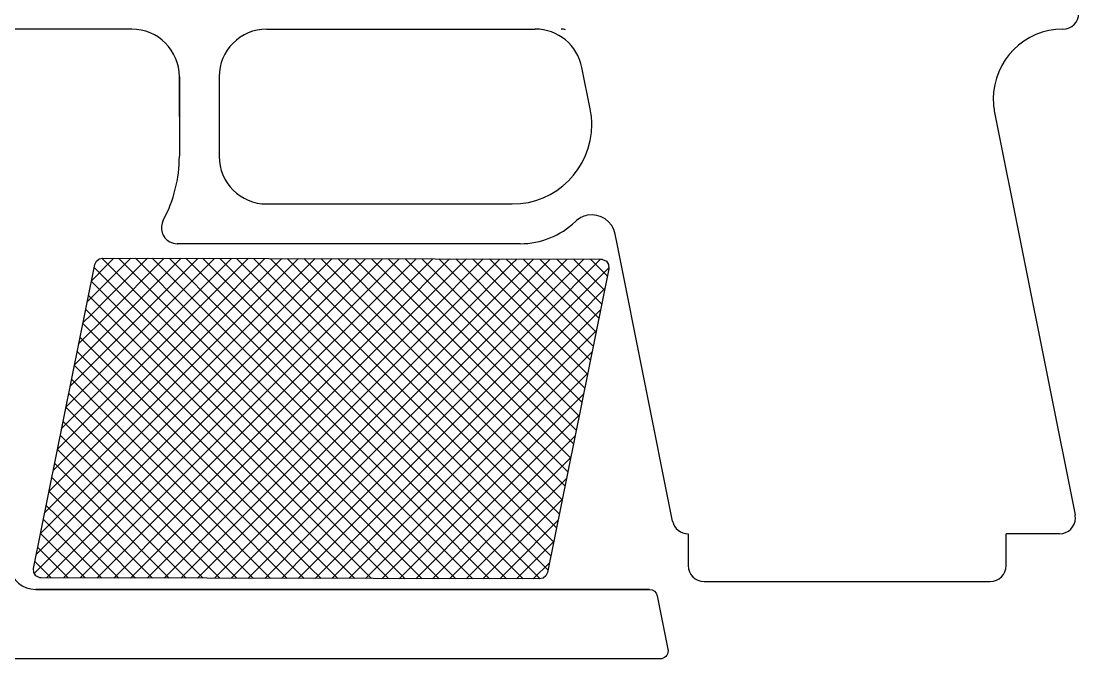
# Model space of a CAD drawing. Header units: millimetres. Extents: x -301 to 112, y -144 to 143.
# Drawn here: x -231.2 to -98.1, y -142.9 to -62.7 of the extents above; entities that cross this region are included whole.
import ezdxf

# ---------------------------------------------------------------- set-up
doc = ezdxf.new("R2010")
doc.units = ezdxf.units.MM
doc.header["$MEASUREMENT"] = 0
doc.layers.add('#Layer_1', color=7, linetype='Continuous')
doc.layers.add('Default', color=7, linetype='Continuous')

msp = doc.modelspace()

# ---------------------------------------------------------------- linework, layer by layer
at = {"layer": '#Layer_1', "lineweight": 25}
for points in [[(-108.7072, -74.2201), (-108.7072, -74.2201), (-98.5841, -124.8354), (-98.5841, -124.8354)], [(-100.5451, -127.2277), (-100.5451, -127.2277), (-107.2657, -127.2277), (-107.2657, -127.2277)]]:
    msp.add_open_spline(points, degree=3, dxfattribs=at)
at = {"layer": 'Default', "lineweight": 25}
for points in [[(-100.1055, -63.7277), (-99.001, -63.7277), (-98.1059, -62.8323), (-98.1059, -61.7278)], [(-217.3057, -63.7287), (-217.3057, -63.7287), (-293.3057, -63.7277), (-293.3057, -63.7277)], [(-211.3056, -69.729), (-211.3056, -66.4152), (-213.9919, -63.7287), (-217.3057, -63.7287)], [(-200.3052, -63.729), (-203.6189, -63.7287), (-206.3053, -66.4148), (-206.3055, -69.7287)], [(-200.3081, -63.729), (-200.3081, -63.729), (-200.3055, -63.729), (-200.3055, -63.729)], [(-200.3055, -63.729), (-200.3055, -63.729), (-200.3052, -63.729), (-200.3052, -63.729)], [(-200.3052, -63.729), (-200.3052, -63.729), (-166.5183, -63.7314), (-166.5183, -63.7314)], [(-160.6411, -68.5498), (-161.2015, -65.7482), (-163.6613, -63.7314), (-166.5183, -63.7314)], [(-162.7115, -63.8), (-162.8853, -63.7521), (-163.0649, -63.7277), (-163.2453, -63.7277)], [(-159.5978, -73.7667), (-159.5978, -73.7667), (-160.6411, -68.5498), (-160.6411, -68.5498)], [(-159.5978, -73.7667), (-159.5978, -73.7667), (-160.6411, -68.5498), (-160.6411, -68.5498)], [(-211.3056, -74.7282), (-211.3056, -74.7282), (-211.3056, -69.729), (-211.3056, -69.729)], [(-211.3056, -69.729), (-211.3056, -69.729), (-211.3056, -79.7277), (-211.3056, -79.7277)], [(-206.3055, -69.729), (-206.3055, -69.729), (-206.3055, -79.7277), (-206.3055, -79.7277)], [(-213.3323, -87.781), (-212.002, -85.305), (-211.3056, -82.5382), (-211.3056, -79.7277)], [(-206.3055, -79.7277), (-206.3055, -83.0412), (-203.6194, -85.7277), (-200.3055, -85.7277)], [(-200.3055, -85.7277), (-200.3055, -85.7277), (-169.4037, -85.7277), (-169.4037, -85.7277)], [(-168.4036, -90.7276), (-165.8186, -90.7276), (-163.334, -89.7268), (-161.4711, -87.9346)], [(-156.2056, -90.7276), (-156.2056, -90.7276), (-156.4495, -89.5084), (-156.4495, -89.5084)], [(-211.3398, -90.7276), (-211.3398, -90.7276), (-211.5705, -90.7276), (-211.5705, -90.7276)], [(-168.4036, -90.7276), (-168.4036, -90.7276), (-211.3398, -90.7276), (-211.3398, -90.7276)], [(-149.2272, -125.6198), (-149.2272, -125.6198), (-156.2056, -90.7276), (-156.2056, -90.7276)], [(-149.2272, -125.6198), (-149.0401, -126.5549), (-148.2193, -127.2277), (-147.2661, -127.2277)], [(-147.2661, -127.2277), (-147.2661, -127.2277), (-147.2661, -131.2278), (-147.2661, -131.2278)], [(-107.2657, -131.2278), (-107.2657, -131.2278), (-107.2657, -127.2277), (-107.2657, -127.2277)], [(-232.7699, -131.4358), (-232.4464, -133.052), (-231.0274, -134.2157), (-229.3792, -134.2157)], [(-147.2661, -131.2278), (-147.2661, -132.3323), (-146.3705, -133.2276), (-145.266, -133.2276)], [(-109.266, -133.2276), (-108.1615, -133.2276), (-107.2657, -132.3323), (-107.2657, -131.2278)], [(-152.1502, -134.2157), (-152.1502, -134.2157), (-229.3792, -134.2157), (-229.3792, -134.2157)], [(-229.3792, -134.2157), (-229.3792, -134.2157), (-152.1502, -134.2157), (-152.1502, -134.2157)], [(-152.1502, -134.2157), (-151.6734, -134.2157), (-151.2631, -134.5519), (-151.1697, -135.0194)], [(-145.266, -133.2276), (-145.266, -133.2276), (-109.266, -133.2276), (-109.266, -133.2276)], [(-151.1697, -135.0194), (-151.1697, -135.0194), (-149.823, -141.7529), (-149.823, -141.7529)], [(-150.8035, -142.949), (-150.8035, -142.949), (-288.9139, -142.949), (-288.9139, -142.949)]]:
    msp.add_open_spline(points, degree=3, dxfattribs=at)
for points, knots in [([(-100.1055, -63.7277), (-104.95, -63.7277), (-108.8774, -67.6551), (-108.8774, -72.4996), (-108.8774, -72.4996), (-108.8774, -73.0773), (-108.8202, -73.6533), (-108.7072, -74.2201)], [0, 0, 0, 0, 0.33333333, 0.33333333, 0.33333333, 0.33333333, 1, 1, 1, 1]), ([(-169.4037, -85.7277), (-163.8807, -85.7277), (-159.4036, -81.2505), (-159.4036, -75.7276), (-159.4036, -75.7276), (-159.4036, -75.0693), (-159.4688, -74.4123), (-159.5978, -73.7667)], [0, 0, 0, 0, 0.33333333, 0.33333333, 0.33333333, 0.33333333, 1, 1, 1, 1]), ([(-213.3323, -87.781), (-213.8551, -88.7539), (-213.4903, -89.9665), (-212.5172, -90.4895), (-212.5172, -90.4895), (-212.2261, -90.6459), (-211.9009, -90.7276), (-211.5705, -90.7276)], [0, 0, 0, 0, 0.33333333, 0.33333333, 0.33333333, 0.33333333, 1, 1, 1, 1]), ([(-156.4495, -89.5084), (-156.7744, -87.8836), (-158.355, -86.8298), (-159.9797, -87.1547), (-159.9797, -87.1547), (-160.5409, -87.267), (-161.0585, -87.5378), (-161.4711, -87.9346)], [0, 0, 0, 0, 0.33333333, 0.33333333, 0.33333333, 0.33333333, 1, 1, 1, 1]), ([(-228.6881, -132.764), (-228.6881, -132.764), (-165.9702, -132.9024), (-165.9702, -132.9024), (-165.9702, -132.9024), (-165.9702, -132.9024), (-165.5247, -132.7991), (-165.5247, -132.7991), (-165.5247, -132.7991), (-165.5247, -132.7991), (-165.1787, -132.5167), (-165.1787, -132.5167), (-165.1787, -132.5167), (-165.1787, -132.5167), (-164.988, -132.1008), (-164.988, -132.1008), (-164.988, -132.1008), (-164.988, -132.1008), (-157.2548, -93.8754), (-157.2548, -93.8754), (-157.2548, -93.8754), (-157.2548, -93.8754), (-157.2886, -93.3537), (-157.2886, -93.3537), (-157.2886, -93.3537), (-157.2886, -93.3537), (-157.5691, -92.931), (-157.5691, -92.931), (-157.5691, -92.931), (-157.5691, -92.931), (-158.0368, -92.6971), (-158.0368, -92.6971), (-158.0368, -92.6971), (-158.0368, -92.6971), (-158.1017, -92.6862), (-158.1017, -92.6862), (-158.1017, -92.6862), (-158.1017, -92.6862), (-158.1671, -92.6795), (-158.1671, -92.6795), (-158.1671, -92.6795), (-158.1671, -92.6795), (-158.2328, -92.6768), (-158.2328, -92.6768), (-158.2328, -92.6768), (-158.2328, -92.6768), (-220.9505, -92.5383), (-220.9505, -92.5383), (-220.9505, -92.5383), (-220.9505, -92.5383), (-221.3961, -92.6417), (-221.3961, -92.6417), (-221.3961, -92.6417), (-221.3961, -92.6417), (-221.7422, -92.9242), (-221.7422, -92.9242), (-221.7422, -92.9242), (-221.7422, -92.9242), (-221.933, -93.34), (-221.933, -93.34), (-221.933, -93.34), (-221.933, -93.34), (-229.6662, -131.5657), (-229.6662, -131.5657), (-229.6662, -131.5657), (-229.6662, -131.5657), (-229.6323, -132.0874), (-229.6323, -132.0874), (-229.6323, -132.0874), (-229.6323, -132.0874), (-229.3518, -132.5101), (-229.3518, -132.5101), (-229.3518, -132.5101), (-229.3518, -132.5101), (-228.8842, -132.7439), (-228.8842, -132.7439), (-228.8842, -132.7439), (-228.8842, -132.7439), (-228.8193, -132.755), (-228.8193, -132.755), (-228.8193, -132.755), (-228.8193, -132.755), (-228.7539, -132.7617), (-228.7539, -132.7617), (-228.7539, -132.7617), (-228.7539, -132.7617), (-228.6881, -132.764), (-228.6881, -132.764)], [0, 0, 0, 0, 0.04347826, 0.04347826, 0.04347826, 0.04347826, 0.08695652, 0.08695652, 0.08695652, 0.08695652, 0.13043478, 0.13043478, 0.13043478, 0.13043478, 0.17391304, 0.17391304, 0.17391304, 0.17391304, 0.2173913, 0.2173913, 0.2173913, 0.2173913, 0.26086957, 0.26086957, 0.26086957, 0.26086957, 0.30434783, 0.30434783, 0.30434783, 0.30434783, 0.34782609, 0.34782609, 0.34782609, 0.34782609, 0.39130435, 0.39130435, 0.39130435, 0.39130435, 0.43478261, 0.43478261, 0.43478261, 0.43478261, 0.47826087, 0.47826087, 0.47826087, 0.47826087, 0.52173913, 0.52173913, 0.52173913, 0.52173913, 0.56521739, 0.56521739, 0.56521739, 0.56521739, 0.60869565, 0.60869565, 0.60869565, 0.60869565, 0.65217391, 0.65217391, 0.65217391, 0.65217391, 0.69565217, 0.69565217, 0.69565217, 0.69565217, 0.73913043, 0.73913043, 0.73913043, 0.73913043, 0.7826087, 0.7826087, 0.7826087, 0.7826087, 0.82608696, 0.82608696, 0.82608696, 0.82608696, 0.86956522, 0.86956522, 0.86956522, 0.86956522, 0.91304348, 0.91304348, 0.91304348, 0.91304348, 1, 1, 1, 1]), ([(-100.5451, -127.2277), (-99.4406, -127.2277), (-98.5455, -126.3323), (-98.5455, -125.2278), (-98.5455, -125.2278), (-98.5455, -125.0958), (-98.5579, -124.9646), (-98.5841, -124.8354)], [0, 0, 0, 0, 0.33333333, 0.33333333, 0.33333333, 0.33333333, 1, 1, 1, 1]), ([(-149.823, -141.7529), (-149.8099, -141.8173), (-149.8034, -141.8831), (-149.8034, -141.9489), (-149.8034, -141.9489), (-149.8034, -142.5011), (-150.2513, -142.949), (-150.8035, -142.949)], [0, 0, 0, 0, 0.33333333, 0.33333333, 0.33333333, 0.33333333, 1, 1, 1, 1])]:
    msp.add_open_spline(points, degree=3, knots=knots, dxfattribs=at)
at = {"layer": 'Default', "color": 250, "lineweight": 9}
for points in [[(-221.0573, -92.5631), (-221.0573, -92.5631), (-220.3104, -93.31), (-220.3104, -93.31)], [(-219.5417, -92.5414), (-219.5417, -92.5414), (-220.3104, -93.3101), (-220.3104, -93.3101)], [(-217.4298, -92.5461), (-217.4298, -92.5461), (-220.3104, -95.4267), (-220.3104, -95.4267)], [(-215.3179, -92.5507), (-215.3179, -92.5507), (-220.3104, -97.5433), (-220.3104, -97.5433)], [(-213.206, -92.5554), (-213.206, -92.5554), (-220.3104, -99.6597), (-220.3104, -99.6597)], [(-218.9603, -92.5427), (-218.9603, -92.5427), (-211.8437, -99.6597), (-211.8437, -99.6597)], [(-211.094, -92.5601), (-211.094, -92.5601), (-218.1937, -99.6597), (-218.1937, -99.6597)], [(-216.8392, -92.5474), (-216.8392, -92.5474), (-209.727, -99.6597), (-209.727, -99.6597)], [(-208.982, -92.5647), (-208.982, -92.5647), (-216.077, -99.6597), (-216.077, -99.6597)], [(-214.7182, -92.5521), (-214.7182, -92.5521), (-207.6104, -99.6597), (-207.6104, -99.6597)], [(-206.87, -92.5694), (-206.87, -92.5694), (-213.9604, -99.6597), (-213.9604, -99.6597)], [(-212.5968, -92.5567), (-212.5968, -92.5567), (-205.4937, -99.6597), (-205.4937, -99.6597)], [(-204.758, -92.574), (-204.758, -92.574), (-211.8437, -99.6597), (-211.8437, -99.6597)], [(-210.4753, -92.5614), (-210.4753, -92.5614), (-203.3769, -99.6597), (-203.3769, -99.6597)], [(-202.646, -92.5787), (-202.646, -92.5787), (-209.727, -99.6597), (-209.727, -99.6597)], [(-208.3538, -92.5661), (-208.3538, -92.5661), (-201.2602, -99.6597), (-201.2602, -99.6597)], [(-200.534, -92.5834), (-200.534, -92.5834), (-207.6104, -99.6597), (-207.6104, -99.6597)], [(-206.2324, -92.5708), (-206.2324, -92.5708), (-199.1435, -99.6597), (-199.1435, -99.6597)], [(-198.4222, -92.588), (-198.4222, -92.588), (-205.4937, -99.6597), (-205.4937, -99.6597)], [(-204.1112, -92.5755), (-204.1112, -92.5755), (-197.0269, -99.6597), (-197.0269, -99.6597)], [(-196.3099, -92.5927), (-196.3099, -92.5927), (-203.3769, -99.6597), (-203.3769, -99.6597)], [(-201.9898, -92.5802), (-201.9898, -92.5802), (-194.9102, -99.6597), (-194.9102, -99.6597)], [(-199.8686, -92.5848), (-199.8686, -92.5848), (-194.9102, -97.5433), (-194.9102, -97.5433)], [(-197.7472, -92.5895), (-197.7472, -92.5895), (-194.9102, -95.4266), (-194.9102, -95.4266)], [(-195.6261, -92.5942), (-195.6261, -92.5942), (-194.9102, -93.3101), (-194.9102, -93.3101)], [(-194.1975, -92.5974), (-194.1975, -92.5974), (-194.9102, -93.3101), (-194.9102, -93.3101)], [(-192.0857, -92.602), (-192.0857, -92.602), (-194.9102, -95.4266), (-194.9102, -95.4266)], [(-189.9736, -92.6067), (-189.9736, -92.6067), (-194.9102, -97.5433), (-194.9102, -97.5433)], [(-187.8618, -92.6114), (-187.8618, -92.6114), (-194.9102, -99.6597), (-194.9102, -99.6597)], [(-193.5039, -92.5989), (-193.5039, -92.5989), (-186.4435, -99.6597), (-186.4435, -99.6597)], [(-185.7498, -92.616), (-185.7498, -92.616), (-192.7935, -99.6597), (-192.7935, -99.6597)], [(-191.3829, -92.6036), (-191.3829, -92.6036), (-184.3269, -99.6597), (-184.3269, -99.6597)], [(-183.6379, -92.6207), (-183.6379, -92.6207), (-190.6769, -99.6597), (-190.6769, -99.6597)], [(-189.2617, -92.6083), (-189.2617, -92.6083), (-182.2102, -99.6597), (-182.2102, -99.6597)], [(-181.5258, -92.6254), (-181.5258, -92.6254), (-188.5602, -99.6597), (-188.5602, -99.6597)], [(-187.1403, -92.613), (-187.1403, -92.613), (-180.0935, -99.6597), (-180.0935, -99.6597)], [(-179.4138, -92.63), (-179.4138, -92.63), (-186.4435, -99.6597), (-186.4435, -99.6597)], [(-185.0189, -92.6176), (-185.0189, -92.6176), (-177.9767, -99.6597), (-177.9767, -99.6597)], [(-177.3018, -92.6347), (-177.3018, -92.6347), (-184.3269, -99.6597), (-184.3269, -99.6597)], [(-182.8974, -92.6223), (-182.8974, -92.6223), (-175.86, -99.6597), (-175.86, -99.6597)], [(-175.1898, -92.6394), (-175.1898, -92.6394), (-182.2102, -99.6597), (-182.2102, -99.6597)], [(-180.7761, -92.627), (-180.7761, -92.627), (-173.7434, -99.6597), (-173.7434, -99.6597)], [(-173.0779, -92.644), (-173.0779, -92.644), (-180.0935, -99.6597), (-180.0935, -99.6597)], [(-178.6548, -92.6317), (-178.6548, -92.6317), (-171.6267, -99.6597), (-171.6267, -99.6597)], [(-170.9658, -92.6487), (-170.9658, -92.6487), (-177.9767, -99.6597), (-177.9767, -99.6597)], [(-176.5334, -92.6364), (-176.5334, -92.6364), (-169.51, -99.6597), (-169.51, -99.6597)], [(-174.4122, -92.6411), (-174.4122, -92.6411), (-169.51, -97.5433), (-169.51, -97.5433)], [(-172.2909, -92.6458), (-172.2909, -92.6458), (-169.51, -95.4267), (-169.51, -95.4267)], [(-170.1696, -92.6504), (-170.1696, -92.6504), (-169.51, -93.3101), (-169.51, -93.3101)], [(-168.8534, -92.6533), (-168.8534, -92.6533), (-169.51, -93.31), (-169.51, -93.31)], [(-166.7414, -92.658), (-166.7414, -92.658), (-169.51, -95.4266), (-169.51, -95.4266)], [(-164.6294, -92.6627), (-164.6294, -92.6627), (-169.51, -97.5433), (-169.51, -97.5433)], [(-162.5176, -92.6673), (-162.5176, -92.6673), (-169.51, -99.6597), (-169.51, -99.6597)], [(-168.0475, -92.6551), (-168.0475, -92.6551), (-161.0434, -99.6597), (-161.0434, -99.6597)], [(-160.4056, -92.672), (-160.4056, -92.672), (-167.3934, -99.6597), (-167.3934, -99.6597)], [(-165.9265, -92.6598), (-165.9265, -92.6598), (-158.9267, -99.6597), (-158.9267, -99.6597)], [(-158.2936, -92.6767), (-158.2936, -92.6767), (-165.2767, -99.6597), (-165.2767, -99.6597)], [(-163.8053, -92.6645), (-163.8053, -92.6645), (-158.1533, -98.3165), (-158.1533, -98.3165)], [(-161.684, -92.6692), (-161.684, -92.6692), (-157.7971, -96.556), (-157.7971, -96.556)], [(-159.5625, -92.6739), (-159.5625, -92.6739), (-157.4409, -94.7954), (-157.4409, -94.7954)], [(-220.3104, -93.3094), (-220.3104, -93.3094), (-222.3368, -95.3358), (-222.3368, -95.3358)], [(-222.0111, -93.7259), (-222.0111, -93.7259), (-220.3104, -95.4266), (-220.3104, -95.4266)], [(-220.3104, -93.3094), (-220.3104, -93.3094), (-213.9604, -99.6597), (-213.9604, -99.6597)], [(-194.9102, -93.3094), (-194.9102, -93.3094), (-201.2602, -99.6597), (-201.2602, -99.6597)], [(-194.9102, -93.3095), (-194.9102, -93.3095), (-188.5602, -99.6597), (-188.5602, -99.6597)], [(-169.51, -93.3094), (-169.51, -93.3094), (-175.86, -99.6597), (-175.86, -99.6597)], [(-169.51, -93.3095), (-169.51, -93.3095), (-163.16, -99.6597), (-163.16, -99.6597)], [(-157.2622, -93.7619), (-157.2622, -93.7619), (-163.16, -99.6597), (-163.16, -99.6597)], [(-220.3104, -95.4261), (-220.3104, -95.4261), (-222.8736, -97.9895), (-222.8736, -97.9895)], [(-222.3672, -95.4865), (-222.3672, -95.4865), (-220.3104, -97.5433), (-220.3104, -97.5433)], [(-220.3104, -95.4263), (-220.3104, -95.4263), (-216.077, -99.6597), (-216.077, -99.6597)], [(-194.9102, -95.4261), (-194.9102, -95.4261), (-199.1435, -99.6597), (-199.1435, -99.6597)], [(-194.9102, -95.4263), (-194.9102, -95.4263), (-190.6769, -99.6597), (-190.6769, -99.6597)], [(-169.51, -95.4261), (-169.51, -95.4261), (-173.7434, -99.6597), (-173.7434, -99.6597)], [(-169.51, -95.4263), (-169.51, -95.4263), (-165.2767, -99.6597), (-165.2767, -99.6597)], [(-157.7609, -96.3773), (-157.7609, -96.3773), (-161.0434, -99.6597), (-161.0434, -99.6597)], [(-222.7234, -97.2468), (-222.7234, -97.2468), (-220.3104, -99.6597), (-220.3104, -99.6597)], [(-220.3104, -97.5428), (-220.3104, -97.5428), (-222.427, -99.6597), (-222.427, -99.6597)], [(-220.3104, -97.543), (-220.3104, -97.543), (-218.1937, -99.6597), (-218.1937, -99.6597)], [(-194.9102, -97.5428), (-194.9102, -97.5428), (-197.0269, -99.6597), (-197.0269, -99.6597)], [(-194.9102, -97.543), (-194.9102, -97.543), (-192.7935, -99.6597), (-192.7935, -99.6597)], [(-169.51, -97.5427), (-169.51, -97.5427), (-171.6267, -99.6597), (-171.6267, -99.6597)], [(-169.51, -97.543), (-169.51, -97.543), (-167.3934, -99.6597), (-167.3934, -99.6597)], [(-220.3104, -99.6597), (-220.3104, -99.6597), (-223.9472, -103.2965), (-223.9472, -103.2965)], [(-222.427, -99.6597), (-222.427, -99.6597), (-223.4105, -100.6432), (-223.4105, -100.6432)], [(-223.0795, -99.0072), (-223.0795, -99.0072), (-222.427, -99.6597), (-222.427, -99.6597)], [(-222.427, -99.6597), (-222.427, -99.6597), (-220.3104, -101.7768), (-220.3104, -101.7768)], [(-220.3104, -99.6597), (-220.3104, -99.6597), (-194.9102, -125.0597), (-194.9102, -125.0597)], [(-194.9102, -99.6597), (-194.9102, -99.6597), (-220.3104, -125.0597), (-220.3104, -125.0597)], [(-197.0269, -99.6597), (-197.0269, -99.6597), (-220.3104, -122.9433), (-220.3104, -122.9433)], [(-199.1435, -99.6597), (-199.1435, -99.6597), (-220.3104, -120.8267), (-220.3104, -120.8267)], [(-201.2602, -99.6597), (-201.2602, -99.6597), (-220.3104, -118.7101), (-220.3104, -118.7101)], [(-203.3769, -99.6597), (-203.3769, -99.6597), (-220.3104, -116.5932), (-220.3104, -116.5932)], [(-205.4937, -99.6597), (-205.4937, -99.6597), (-220.3104, -114.4765), (-220.3104, -114.4765)], [(-207.6104, -99.6597), (-207.6104, -99.6597), (-220.3104, -112.3602), (-220.3104, -112.3602)], [(-209.727, -99.6597), (-209.727, -99.6597), (-220.3104, -110.2436), (-220.3104, -110.2436)], [(-211.8437, -99.6597), (-211.8437, -99.6597), (-220.3104, -108.1271), (-220.3104, -108.1271)], [(-213.9604, -99.6597), (-213.9604, -99.6597), (-220.3104, -106.0102), (-220.3104, -106.0102)], [(-216.077, -99.6597), (-216.077, -99.6597), (-220.3104, -103.8933), (-220.3104, -103.8933)], [(-218.1937, -99.6597), (-218.1937, -99.6597), (-220.3104, -101.7766), (-220.3104, -101.7766)], [(-218.1937, -99.6597), (-218.1937, -99.6597), (-194.9102, -122.9433), (-194.9102, -122.9433)], [(-216.077, -99.6597), (-216.077, -99.6597), (-194.9102, -120.8266), (-194.9102, -120.8266)], [(-213.9604, -99.6597), (-213.9604, -99.6597), (-194.9102, -118.7101), (-194.9102, -118.7101)], [(-211.8437, -99.6597), (-211.8437, -99.6597), (-194.9102, -116.593), (-194.9102, -116.593)], [(-209.727, -99.6597), (-209.727, -99.6597), (-194.9102, -114.4767), (-194.9102, -114.4767)], [(-207.6104, -99.6597), (-207.6104, -99.6597), (-194.9102, -112.3604), (-194.9102, -112.3604)], [(-205.4937, -99.6597), (-205.4937, -99.6597), (-194.9102, -110.2437), (-194.9102, -110.2437)], [(-203.3769, -99.6597), (-203.3769, -99.6597), (-194.9102, -108.1267), (-194.9102, -108.1267)], [(-201.2602, -99.6597), (-201.2602, -99.6597), (-194.9102, -106.0103), (-194.9102, -106.0103)], [(-199.1435, -99.6597), (-199.1435, -99.6597), (-194.9102, -103.8936), (-194.9102, -103.8936)], [(-197.0269, -99.6597), (-197.0269, -99.6597), (-194.9102, -101.7768), (-194.9102, -101.7768)], [(-194.9102, -99.6597), (-194.9102, -99.6597), (-169.51, -125.0597), (-169.51, -125.0597)], [(-169.51, -99.6597), (-169.51, -99.6597), (-194.9102, -125.0597), (-194.9102, -125.0597)], [(-171.6267, -99.6597), (-171.6267, -99.6597), (-194.9102, -122.9433), (-194.9102, -122.9433)], [(-173.7434, -99.6597), (-173.7434, -99.6597), (-194.9102, -120.8266), (-194.9102, -120.8266)], [(-175.86, -99.6597), (-175.86, -99.6597), (-194.9102, -118.7101), (-194.9102, -118.7101)], [(-177.9767, -99.6597), (-177.9767, -99.6597), (-194.9102, -116.5932), (-194.9102, -116.5932)], [(-180.0935, -99.6597), (-180.0935, -99.6597), (-194.9102, -114.4765), (-194.9102, -114.4765)], [(-182.2102, -99.6597), (-182.2102, -99.6597), (-194.9102, -112.3602), (-194.9102, -112.3602)], [(-184.3269, -99.6597), (-184.3269, -99.6597), (-194.9102, -110.2435), (-194.9102, -110.2435)], [(-186.4435, -99.6597), (-186.4435, -99.6597), (-194.9102, -108.1271), (-194.9102, -108.1271)], [(-188.5602, -99.6597), (-188.5602, -99.6597), (-194.9102, -106.0101), (-194.9102, -106.0101)], [(-190.6769, -99.6597), (-190.6769, -99.6597), (-194.9102, -103.8933), (-194.9102, -103.8933)], [(-192.7935, -99.6597), (-192.7935, -99.6597), (-194.9102, -101.7766), (-194.9102, -101.7766)], [(-192.7935, -99.6597), (-192.7935, -99.6597), (-169.51, -122.9433), (-169.51, -122.9433)], [(-190.6769, -99.6597), (-190.6769, -99.6597), (-169.51, -120.8267), (-169.51, -120.8267)], [(-188.5602, -99.6597), (-188.5602, -99.6597), (-169.51, -118.7101), (-169.51, -118.7101)], [(-186.4435, -99.6597), (-186.4435, -99.6597), (-169.51, -116.593), (-169.51, -116.593)], [(-184.3269, -99.6597), (-184.3269, -99.6597), (-169.51, -114.4767), (-169.51, -114.4767)], [(-182.2102, -99.6597), (-182.2102, -99.6597), (-169.51, -112.3604), (-169.51, -112.3604)], [(-180.0935, -99.6597), (-180.0935, -99.6597), (-169.51, -110.2437), (-169.51, -110.2437)], [(-177.9767, -99.6597), (-177.9767, -99.6597), (-169.51, -108.1268), (-169.51, -108.1268)], [(-175.86, -99.6597), (-175.86, -99.6597), (-169.51, -106.0103), (-169.51, -106.0103)], [(-173.7434, -99.6597), (-173.7434, -99.6597), (-169.51, -103.8936), (-169.51, -103.8936)], [(-171.6267, -99.6597), (-171.6267, -99.6597), (-169.51, -101.7769), (-169.51, -101.7769)], [(-169.51, -99.6597), (-169.51, -99.6597), (-160.2902, -108.8794), (-160.2902, -108.8794)], [(-158.9267, -99.6597), (-158.9267, -99.6597), (-169.51, -110.2435), (-169.51, -110.2435)], [(-161.0434, -99.6597), (-161.0434, -99.6597), (-169.51, -108.1271), (-169.51, -108.1271)], [(-163.16, -99.6597), (-163.16, -99.6597), (-169.51, -106.0101), (-169.51, -106.0101)], [(-165.2767, -99.6597), (-165.2767, -99.6597), (-169.51, -103.8933), (-169.51, -103.8933)], [(-167.3934, -99.6597), (-167.3934, -99.6597), (-169.51, -101.7766), (-169.51, -101.7766)], [(-167.3934, -99.6597), (-167.3934, -99.6597), (-159.9341, -107.1191), (-159.9341, -107.1191)], [(-165.2767, -99.6597), (-165.2767, -99.6597), (-159.5779, -105.3585), (-159.5779, -105.3585)], [(-163.16, -99.6597), (-163.16, -99.6597), (-159.2217, -103.598), (-159.2217, -103.598)], [(-161.0434, -99.6597), (-161.0434, -99.6597), (-158.8656, -101.8375), (-158.8656, -101.8375)], [(-158.2978, -99.0308), (-158.2978, -99.0308), (-158.9267, -99.6597), (-158.9267, -99.6597)], [(-158.9267, -99.6597), (-158.9267, -99.6597), (-158.5094, -100.077), (-158.5094, -100.077)], [(-223.4357, -100.7679), (-223.4357, -100.7679), (-220.3104, -103.8936), (-220.3104, -103.8936)], [(-220.3104, -101.7764), (-220.3104, -101.7764), (-224.484, -105.95), (-224.484, -105.95)], [(-220.3104, -101.7764), (-220.3104, -101.7764), (-197.0269, -125.0597), (-197.0269, -125.0597)], [(-194.9102, -101.7764), (-194.9102, -101.7764), (-218.1937, -125.0597), (-218.1937, -125.0597)], [(-194.9102, -101.7764), (-194.9102, -101.7764), (-171.6267, -125.0597), (-171.6267, -125.0597)], [(-169.51, -101.7764), (-169.51, -101.7764), (-192.7935, -125.0597), (-192.7935, -125.0597)], [(-158.8346, -101.6844), (-158.8346, -101.6844), (-169.51, -112.3602), (-169.51, -112.3602)], [(-169.51, -101.7764), (-169.51, -101.7764), (-160.6463, -110.64), (-160.6463, -110.64)], [(-223.7919, -102.5285), (-223.7919, -102.5285), (-220.3104, -106.0103), (-220.3104, -106.0103)], [(-220.3104, -103.893), (-220.3104, -103.893), (-225.0208, -108.6034), (-225.0208, -108.6034)], [(-224.148, -104.2889), (-224.148, -104.2889), (-220.3104, -108.1267), (-220.3104, -108.1267)], [(-220.3104, -103.8929), (-220.3104, -103.8929), (-199.1435, -125.0597), (-199.1435, -125.0597)], [(-194.9102, -103.893), (-194.9102, -103.893), (-216.077, -125.0597), (-216.077, -125.0597)], [(-194.9102, -103.893), (-194.9102, -103.893), (-173.7434, -125.0597), (-173.7434, -125.0597)], [(-169.51, -103.8929), (-169.51, -103.8929), (-190.6769, -125.0597), (-190.6769, -125.0597)], [(-169.51, -103.893), (-169.51, -103.893), (-161.0025, -112.4005), (-161.0025, -112.4005)], [(-159.3714, -104.3377), (-159.3714, -104.3377), (-169.51, -114.4765), (-169.51, -114.4765)], [(-220.3104, -106.0097), (-220.3104, -106.0097), (-225.5576, -111.2569), (-225.5576, -111.2569)], [(-224.5042, -106.0497), (-224.5042, -106.0497), (-220.3104, -110.2437), (-220.3104, -110.2437)], [(-220.3104, -106.0096), (-220.3104, -106.0096), (-201.2602, -125.0597), (-201.2602, -125.0597)], [(-194.9102, -106.0096), (-194.9102, -106.0096), (-213.9604, -125.0597), (-213.9604, -125.0597)], [(-194.9102, -106.0096), (-194.9102, -106.0096), (-175.86, -125.0597), (-175.86, -125.0597)], [(-169.51, -106.0096), (-169.51, -106.0096), (-188.5602, -125.0597), (-188.5602, -125.0597)], [(-169.51, -106.0097), (-169.51, -106.0097), (-161.3587, -114.161), (-161.3587, -114.161)], [(-224.8604, -107.8102), (-224.8604, -107.8102), (-220.3104, -112.3604), (-220.3104, -112.3604)], [(-159.9082, -106.9914), (-159.9082, -106.9914), (-169.51, -116.5932), (-169.51, -116.5932)], [(-220.3104, -108.1263), (-220.3104, -108.1263), (-226.0944, -113.9103), (-226.0944, -113.9103)], [(-220.3104, -108.1265), (-220.3104, -108.1265), (-203.3769, -125.0597), (-203.3769, -125.0597)], [(-194.9102, -108.1263), (-194.9102, -108.1263), (-211.8437, -125.0597), (-211.8437, -125.0597)], [(-194.9102, -108.1265), (-194.9102, -108.1265), (-177.9767, -125.0597), (-177.9767, -125.0597)], [(-169.51, -108.1263), (-169.51, -108.1263), (-186.4435, -125.0597), (-186.4435, -125.0597)], [(-169.51, -108.1265), (-169.51, -108.1265), (-161.7148, -115.9215), (-161.7148, -115.9215)], [(-220.3104, -110.2431), (-220.3104, -110.2431), (-226.6313, -116.5639), (-226.6313, -116.5639)], [(-225.2165, -109.5705), (-225.2165, -109.5705), (-220.3104, -114.4766), (-220.3104, -114.4766)], [(-220.3104, -110.2432), (-220.3104, -110.2432), (-205.4937, -125.0597), (-205.4937, -125.0597)], [(-194.9102, -110.243), (-194.9102, -110.243), (-209.727, -125.0597), (-209.727, -125.0597)], [(-194.9102, -110.2432), (-194.9102, -110.2432), (-180.0935, -125.0597), (-180.0935, -125.0597)], [(-169.51, -110.243), (-169.51, -110.243), (-184.3269, -125.0597), (-184.3269, -125.0597)], [(-160.4451, -109.645), (-160.4451, -109.645), (-169.51, -118.71), (-169.51, -118.71)], [(-169.51, -110.2432), (-169.51, -110.2432), (-162.071, -117.6821), (-162.071, -117.6821)], [(-225.5726, -111.3309), (-225.5726, -111.3309), (-220.3104, -116.593), (-220.3104, -116.593)], [(-220.3104, -112.3597), (-220.3104, -112.3597), (-227.1681, -119.2172), (-227.1681, -119.2172)], [(-225.9288, -113.0916), (-225.9288, -113.0916), (-220.3104, -118.71), (-220.3104, -118.71)], [(-220.3104, -112.3599), (-220.3104, -112.3599), (-207.6104, -125.0597), (-207.6104, -125.0597)], [(-194.9102, -112.3597), (-194.9102, -112.3597), (-207.6104, -125.0597), (-207.6104, -125.0597)], [(-194.9102, -112.3599), (-194.9102, -112.3599), (-182.2102, -125.0597), (-182.2102, -125.0597)], [(-169.51, -112.3597), (-169.51, -112.3597), (-182.2102, -125.0597), (-182.2102, -125.0597)], [(-160.9819, -112.2984), (-160.9819, -112.2984), (-169.51, -120.8266), (-169.51, -120.8266)], [(-169.51, -112.3599), (-169.51, -112.3599), (-162.4271, -119.4426), (-162.4271, -119.4426)], [(-220.3104, -114.476), (-220.3104, -114.476), (-227.7048, -121.8706), (-227.7048, -121.8706)], [(-220.3104, -114.4761), (-220.3104, -114.4761), (-209.727, -125.0597), (-209.727, -125.0597)], [(-194.9102, -114.476), (-194.9102, -114.476), (-205.4937, -125.0597), (-205.4937, -125.0597)], [(-194.9102, -114.4762), (-194.9102, -114.4762), (-184.3269, -125.0597), (-184.3269, -125.0597)], [(-169.51, -114.476), (-169.51, -114.476), (-180.0935, -125.0597), (-180.0935, -125.0597)], [(-169.51, -114.4762), (-169.51, -114.4762), (-162.7833, -121.203), (-162.7833, -121.203)], [(-226.285, -114.852), (-226.285, -114.852), (-220.3104, -120.8266), (-220.3104, -120.8266)], [(-161.5187, -114.9519), (-161.5187, -114.9519), (-169.51, -122.9433), (-169.51, -122.9433)], [(-220.3104, -116.593), (-220.3104, -116.593), (-228.2417, -124.5244), (-228.2417, -124.5244)], [(-226.6411, -116.6126), (-226.6411, -116.6126), (-220.3104, -122.9433), (-220.3104, -122.9433)], [(-220.3104, -116.5926), (-220.3104, -116.5926), (-211.8437, -125.0597), (-211.8437, -125.0597)], [(-194.9102, -116.593), (-194.9102, -116.593), (-203.3769, -125.0597), (-203.3769, -125.0597)], [(-194.9102, -116.5926), (-194.9102, -116.5926), (-186.4435, -125.0597), (-186.4435, -125.0597)], [(-169.51, -116.5929), (-169.51, -116.5929), (-177.9767, -125.0597), (-177.9767, -125.0597)], [(-169.51, -116.5926), (-169.51, -116.5926), (-163.1394, -122.9635), (-163.1394, -122.9635)], [(-226.9972, -118.3729), (-226.9972, -118.3729), (-220.3104, -125.0597), (-220.3104, -125.0597)], [(-162.0554, -117.6052), (-162.0554, -117.6052), (-169.51, -125.0597), (-169.51, -125.0597)], [(-220.3104, -118.7094), (-220.3104, -118.7094), (-226.6604, -125.0597), (-226.6604, -125.0597)], [(-220.3104, -118.7094), (-220.3104, -118.7094), (-213.9604, -125.0597), (-213.9604, -125.0597)], [(-194.9102, -118.7094), (-194.9102, -118.7094), (-201.2602, -125.0597), (-201.2602, -125.0597)], [(-194.9102, -118.7095), (-194.9102, -118.7095), (-188.5602, -125.0597), (-188.5602, -125.0597)], [(-169.51, -118.7094), (-169.51, -118.7094), (-175.86, -125.0597), (-175.86, -125.0597)], [(-169.51, -118.7095), (-169.51, -118.7095), (-163.4956, -124.7241), (-163.4956, -124.7241)], [(-227.3534, -120.1334), (-227.3534, -120.1334), (-222.427, -125.0597), (-222.427, -125.0597)], [(-220.3104, -120.8261), (-220.3104, -120.8261), (-224.5437, -125.0597), (-224.5437, -125.0597)], [(-220.3104, -120.8263), (-220.3104, -120.8263), (-216.077, -125.0597), (-216.077, -125.0597)], [(-194.9102, -120.8261), (-194.9102, -120.8261), (-199.1435, -125.0597), (-199.1435, -125.0597)], [(-194.9102, -120.8263), (-194.9102, -120.8263), (-190.6769, -125.0597), (-190.6769, -125.0597)], [(-169.51, -120.8261), (-169.51, -120.8261), (-173.7434, -125.0597), (-173.7434, -125.0597)], [(-169.51, -120.8263), (-169.51, -120.8263), (-165.2767, -125.0597), (-165.2767, -125.0597)], [(-162.5922, -120.2586), (-162.5922, -120.2586), (-167.3934, -125.0597), (-167.3934, -125.0597)], [(-227.7095, -121.8939), (-227.7095, -121.8939), (-224.5437, -125.0597), (-224.5437, -125.0597)], [(-228.0657, -123.6544), (-228.0657, -123.6544), (-226.6604, -125.0597), (-226.6604, -125.0597)], [(-220.3104, -122.9428), (-220.3104, -122.9428), (-222.427, -125.0597), (-222.427, -125.0597)], [(-220.3104, -122.943), (-220.3104, -122.943), (-218.1937, -125.0597), (-218.1937, -125.0597)], [(-194.9102, -122.9428), (-194.9102, -122.9428), (-197.0269, -125.0597), (-197.0269, -125.0597)], [(-194.9102, -122.943), (-194.9102, -122.943), (-192.7935, -125.0597), (-192.7935, -125.0597)], [(-169.51, -122.9427), (-169.51, -122.9427), (-171.6267, -125.0597), (-171.6267, -125.0597)], [(-169.51, -122.943), (-169.51, -122.943), (-167.3934, -125.0597), (-167.3934, -125.0597)], [(-163.129, -122.912), (-163.129, -122.912), (-165.2767, -125.0597), (-165.2767, -125.0597)], [(-222.427, -125.0597), (-222.427, -125.0597), (-229.5614, -132.1942), (-229.5614, -132.1942)], [(-224.5437, -125.0597), (-224.5437, -125.0597), (-229.3153, -129.8314), (-229.3153, -129.8314)], [(-226.6604, -125.0597), (-226.6604, -125.0597), (-228.7785, -127.1778), (-228.7785, -127.1778)], [(-220.3104, -125.0597), (-220.3104, -125.0597), (-228.0162, -132.7655), (-228.0162, -132.7655)], [(-226.6604, -125.0597), (-226.6604, -125.0597), (-220.3104, -131.4103), (-220.3104, -131.4103)], [(-224.5437, -125.0597), (-224.5437, -125.0597), (-220.3104, -129.2936), (-220.3104, -129.2936)], [(-222.427, -125.0597), (-222.427, -125.0597), (-220.3104, -127.1768), (-220.3104, -127.1768)], [(-220.3104, -125.0597), (-220.3104, -125.0597), (-212.5705, -132.7996), (-212.5705, -132.7996)], [(-213.9604, -125.0597), (-213.9604, -125.0597), (-220.3104, -131.4102), (-220.3104, -131.4102)], [(-216.077, -125.0597), (-216.077, -125.0597), (-220.3104, -129.2933), (-220.3104, -129.2933)], [(-218.1937, -125.0597), (-218.1937, -125.0597), (-220.3104, -127.1766), (-220.3104, -127.1766)], [(-211.8437, -125.0597), (-211.8437, -125.0597), (-219.5675, -132.7841), (-219.5675, -132.7841)], [(-218.1937, -125.0597), (-218.1937, -125.0597), (-210.4492, -132.8042), (-210.4492, -132.8042)], [(-209.727, -125.0597), (-209.727, -125.0597), (-217.4558, -132.7888), (-217.4558, -132.7888)], [(-216.077, -125.0597), (-216.077, -125.0597), (-208.3278, -132.8089), (-208.3278, -132.8089)], [(-207.6104, -125.0597), (-207.6104, -125.0597), (-215.3439, -132.7934), (-215.3439, -132.7934)], [(-213.9604, -125.0597), (-213.9604, -125.0597), (-206.2066, -132.8136), (-206.2066, -132.8136)], [(-205.4937, -125.0597), (-205.4937, -125.0597), (-213.2321, -132.7981), (-213.2321, -132.7981)], [(-211.8437, -125.0597), (-211.8437, -125.0597), (-204.085, -132.8183), (-204.085, -132.8183)], [(-203.3769, -125.0597), (-203.3769, -125.0597), (-211.12, -132.8028), (-211.12, -132.8028)], [(-209.727, -125.0597), (-209.727, -125.0597), (-201.9638, -132.8229), (-201.9638, -132.8229)], [(-201.2602, -125.0597), (-201.2602, -125.0597), (-209.0078, -132.8074), (-209.0078, -132.8074)], [(-207.6104, -125.0597), (-207.6104, -125.0597), (-199.8428, -132.8276), (-199.8428, -132.8276)], [(-199.1435, -125.0597), (-199.1435, -125.0597), (-206.8958, -132.8121), (-206.8958, -132.8121)], [(-205.4937, -125.0597), (-205.4937, -125.0597), (-197.7214, -132.8323), (-197.7214, -132.8323)], [(-197.0269, -125.0597), (-197.0269, -125.0597), (-204.7839, -132.8167), (-204.7839, -132.8167)], [(-203.3769, -125.0597), (-203.3769, -125.0597), (-195.5999, -132.837), (-195.5999, -132.837)], [(-194.9102, -125.0597), (-194.9102, -125.0597), (-202.6719, -132.8214), (-202.6719, -132.8214)], [(-201.2602, -125.0597), (-201.2602, -125.0597), (-194.9102, -131.4103), (-194.9102, -131.4103)], [(-199.1435, -125.0597), (-199.1435, -125.0597), (-194.9102, -129.2936), (-194.9102, -129.2936)], [(-197.0269, -125.0597), (-197.0269, -125.0597), (-194.9102, -127.1768), (-194.9102, -127.1768)], [(-194.9102, -125.0597), (-194.9102, -125.0597), (-187.1141, -132.8557), (-187.1141, -132.8557)], [(-188.5602, -125.0597), (-188.5602, -125.0597), (-194.9102, -131.4101), (-194.9102, -131.4101)], [(-190.6769, -125.0597), (-190.6769, -125.0597), (-194.9102, -129.2933), (-194.9102, -129.2933)], [(-192.7935, -125.0597), (-192.7935, -125.0597), (-194.9102, -127.1766), (-194.9102, -127.1766)], [(-186.4435, -125.0597), (-186.4435, -125.0597), (-194.2232, -132.84), (-194.2232, -132.84)], [(-192.7935, -125.0597), (-192.7935, -125.0597), (-184.9928, -132.8604), (-184.9928, -132.8604)], [(-184.3269, -125.0597), (-184.3269, -125.0597), (-192.1115, -132.8447), (-192.1115, -132.8447)], [(-190.6769, -125.0597), (-190.6769, -125.0597), (-182.8715, -132.8651), (-182.8715, -132.8651)], [(-182.2102, -125.0597), (-182.2102, -125.0597), (-189.9996, -132.8493), (-189.9996, -132.8493)], [(-188.5602, -125.0597), (-188.5602, -125.0597), (-180.7502, -132.8698), (-180.7502, -132.8698)], [(-180.0935, -125.0597), (-180.0935, -125.0597), (-187.8878, -132.854), (-187.8878, -132.854)], [(-186.4435, -125.0597), (-186.4435, -125.0597), (-178.6287, -132.8745), (-178.6287, -132.8745)], [(-177.9767, -125.0597), (-177.9767, -125.0597), (-185.7757, -132.8587), (-185.7757, -132.8587)], [(-184.3269, -125.0597), (-184.3269, -125.0597), (-176.5075, -132.8791), (-176.5075, -132.8791)], [(-175.86, -125.0597), (-175.86, -125.0597), (-183.6636, -132.8633), (-183.6636, -132.8633)], [(-182.2102, -125.0597), (-182.2102, -125.0597), (-174.3864, -132.8838), (-174.3864, -132.8838)], [(-173.7434, -125.0597), (-173.7434, -125.0597), (-181.5517, -132.868), (-181.5517, -132.868)], [(-180.0935, -125.0597), (-180.0935, -125.0597), (-172.265, -132.8885), (-172.265, -132.8885)], [(-171.6267, -125.0597), (-171.6267, -125.0597), (-179.4396, -132.8727), (-179.4396, -132.8727)], [(-177.9767, -125.0597), (-177.9767, -125.0597), (-170.1435, -132.8932), (-170.1435, -132.8932)], [(-169.51, -125.0597), (-169.51, -125.0597), (-177.3277, -132.8773), (-177.3277, -132.8773)], [(-175.86, -125.0597), (-175.86, -125.0597), (-169.51, -131.4103), (-169.51, -131.4103)], [(-173.7434, -125.0597), (-173.7434, -125.0597), (-169.51, -129.2936), (-169.51, -129.2936)], [(-171.6267, -125.0597), (-171.6267, -125.0597), (-169.51, -127.1769), (-169.51, -127.1769)], [(-169.51, -125.0597), (-169.51, -125.0597), (-164.5641, -130.0056), (-164.5641, -130.0056)], [(-165.2767, -125.0597), (-165.2767, -125.0597), (-169.51, -129.2933), (-169.51, -129.2933)], [(-167.3934, -125.0597), (-167.3934, -125.0597), (-169.51, -127.1766), (-169.51, -127.1766)], [(-167.3934, -125.0597), (-167.3934, -125.0597), (-164.208, -128.2452), (-164.208, -128.2452)], [(-165.2767, -125.0597), (-165.2767, -125.0597), (-163.8518, -126.4846), (-163.8518, -126.4846)], [(-228.4219, -125.4149), (-228.4219, -125.4149), (-221.0562, -132.7809), (-221.0562, -132.7809)], [(-163.6658, -125.5656), (-163.6658, -125.5656), (-169.51, -131.4101), (-169.51, -131.4101)], [(-228.7781, -127.1756), (-228.7781, -127.1756), (-223.1778, -132.7762), (-223.1778, -132.7762)], [(-220.3104, -127.1764), (-220.3104, -127.1764), (-225.9042, -132.7701), (-225.9042, -132.7701)], [(-220.3104, -127.1764), (-220.3104, -127.1764), (-214.6919, -132.7949), (-214.6919, -132.7949)], [(-194.9102, -127.1764), (-194.9102, -127.1764), (-200.5599, -132.826), (-200.5599, -132.826)], [(-194.9102, -127.1764), (-194.9102, -127.1764), (-189.2355, -132.851), (-189.2355, -132.851)], [(-169.51, -127.1764), (-169.51, -127.1764), (-175.2157, -132.882), (-175.2157, -132.882)], [(-169.51, -127.1764), (-169.51, -127.1764), (-164.9203, -131.7661), (-164.9203, -131.7661)], [(-229.1342, -128.9362), (-229.1342, -128.9362), (-225.2991, -132.7715), (-225.2991, -132.7715)], [(-164.2027, -128.2193), (-164.2027, -128.2193), (-168.879, -132.896), (-168.879, -132.896)], [(-220.3104, -129.293), (-220.3104, -129.293), (-223.7922, -132.7748), (-223.7922, -132.7748)], [(-220.3104, -129.2929), (-220.3104, -129.2929), (-216.8131, -132.7902), (-216.8131, -132.7902)], [(-194.9102, -129.293), (-194.9102, -129.293), (-198.4479, -132.8307), (-198.4479, -132.8307)], [(-194.9102, -129.293), (-194.9102, -129.293), (-191.3568, -132.8463), (-191.3568, -132.8463)], [(-169.51, -129.2929), (-169.51, -129.2929), (-173.1038, -132.8867), (-173.1038, -132.8867)], [(-169.51, -129.293), (-169.51, -129.293), (-165.9137, -132.8893), (-165.9137, -132.8893)], [(-229.4904, -130.6966), (-229.4904, -130.6966), (-227.4201, -132.7668), (-227.4201, -132.7668)], [(-220.3104, -131.4097), (-220.3104, -131.4097), (-221.6802, -132.7795), (-221.6802, -132.7795)], [(-220.3104, -131.4096), (-220.3104, -131.4096), (-218.9345, -132.7855), (-218.9345, -132.7855)], [(-194.9102, -131.4096), (-194.9102, -131.4096), (-196.336, -132.8354), (-196.336, -132.8354)], [(-194.9102, -131.4096), (-194.9102, -131.4096), (-193.4781, -132.8417), (-193.4781, -132.8417)], [(-169.51, -131.4096), (-169.51, -131.4096), (-170.9917, -132.8913), (-170.9917, -132.8913)], [(-169.51, -131.4097), (-169.51, -131.4097), (-168.0218, -132.8979), (-168.0218, -132.8979)], [(-164.7396, -130.8728), (-164.7396, -130.8728), (-166.7673, -132.9006), (-166.7673, -132.9006)]]:
    msp.add_open_spline(points, degree=3, dxfattribs=at)

doc.saveas('drawing.dxf')
